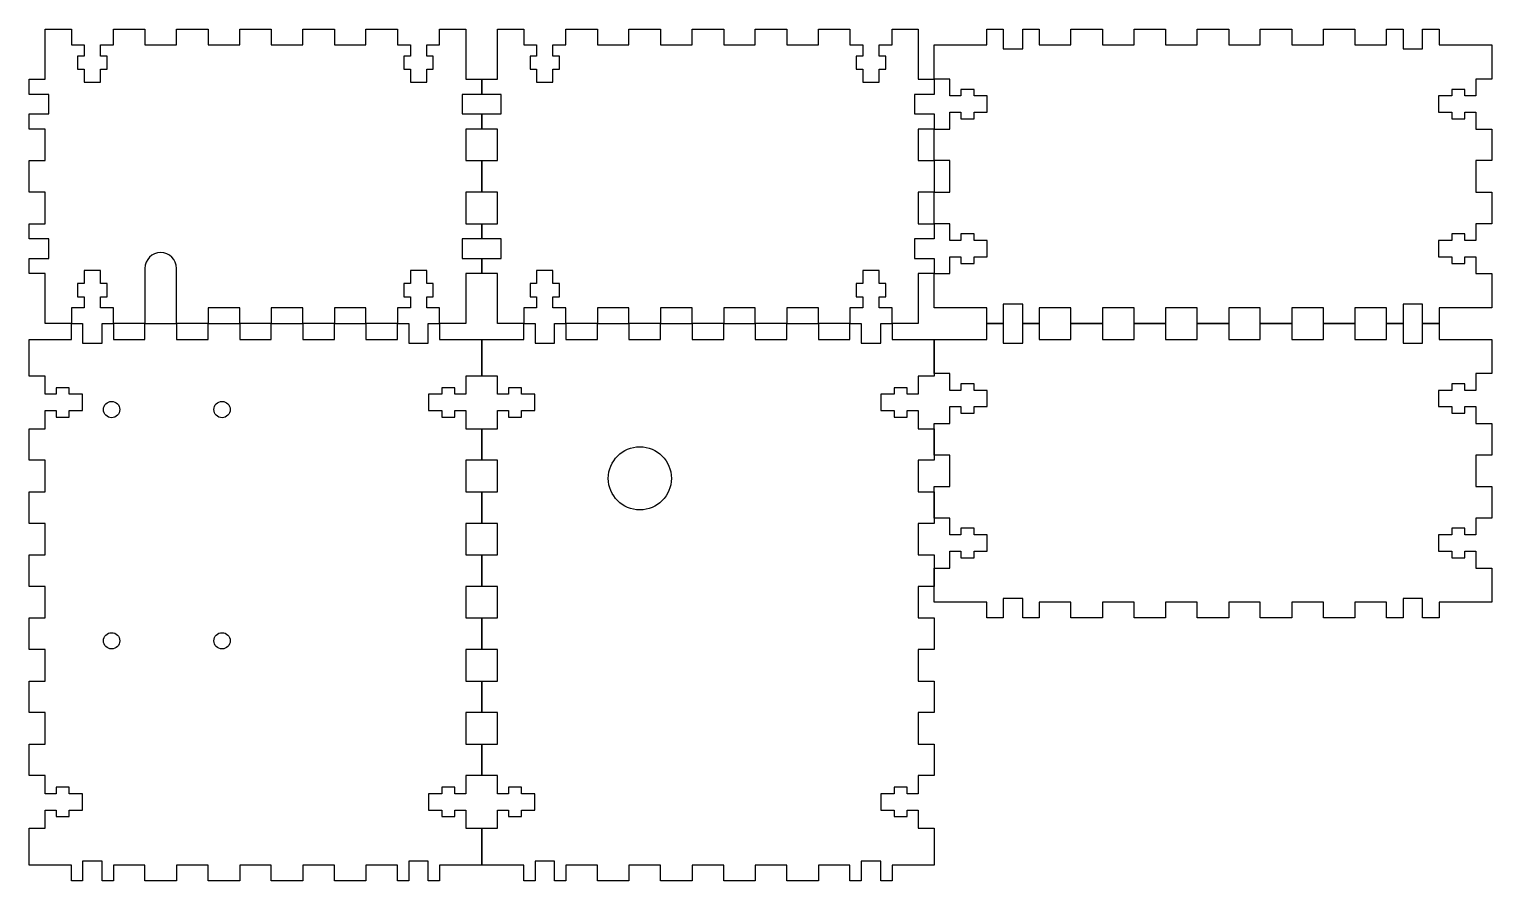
# Model space of a CAD drawing. Extents: x 6 to 284, y 6 to 168.
import ezdxf

# ---------------------------------------------------------------- set-up
doc = ezdxf.new("R2010")
doc.units = 0
doc.layers.get('0').update_dxf_attribs({"linetype": 'CONTINUOUS'})

msp = doc.modelspace()

# ---------------------------------------------------------------- linework, layer by layer
at = {"color": 7}
for p, q in [((9.350008, 168.349995), (14.350012, 168.349995)), ((9.350008, 158.849987), (9.350008, 168.349995)), ((9.350008, 168.349995), (9.350008, 168.349995)), ((14.350012, 168.349995), (14.350012, 165.349992)), ((22.350018, 165.349992), (22.350018, 168.349995)), ((22.350018, 168.349995), (28.350023, 168.349995)), ((28.350023, 168.349995), (28.350023, 165.349992)), ((34.350028, 165.349992), (34.350028, 168.349995)), ((34.350028, 168.349995), (40.350033, 168.349995)), ((40.350033, 168.349995), (40.350033, 165.349992)), ((46.350038, 165.349992), (46.350038, 168.349995)), ((46.350038, 168.349995), (52.350043, 168.349995)), ((52.350043, 168.349995), (52.350043, 165.349992)), ((58.350048, 165.349992), (58.350048, 168.349995)), ((58.350048, 168.349995), (64.350053, 168.349995)), ((64.350053, 168.349995), (64.350053, 165.349992)), ((70.350058, 165.349992), (70.350058, 168.349995)), ((70.350058, 168.349995), (76.350063, 168.349995)), ((76.350063, 168.349995), (76.350063, 165.349992)), ((84.350069, 165.349992), (84.350069, 168.349995)), ((84.350069, 168.349995), (89.350073, 168.349995)), ((89.350073, 168.349995), (89.350073, 158.849987)), ((14.350012, 165.349992), (16.800014, 165.349992)), ((16.800014, 165.349992), (16.800014, 163.249991)), ((19.900017, 163.249991), (19.900017, 165.349992)), ((19.900017, 165.349992), (22.350018, 165.349992)), ((28.350023, 165.349992), (34.350028, 165.349992)), ((40.350033, 165.349992), (46.350038, 165.349992)), ((52.350043, 165.349992), (58.350048, 165.349992)), ((64.350053, 165.349992), (70.350058, 165.349992)), ((76.350063, 165.349992), (78.800065, 165.349992)), ((78.800065, 165.349992), (78.800065, 163.249991)), ((81.900067, 163.249991), (81.900067, 165.349992)), ((81.900067, 165.349992), (84.350069, 165.349992)), ((16.800014, 163.249991), (15.550013, 163.249991)), ((15.550013, 163.249991), (15.550013, 160.749989)), ((21.150017, 163.249991), (19.900017, 163.249991)), ((21.150017, 160.749989), (21.150017, 163.249991)), ((78.800065, 163.249991), (77.550063, 163.249991)), ((77.550063, 163.249991), (77.550063, 160.749989)), ((83.150069, 163.249991), (81.900067, 163.249991)), ((83.150069, 160.749989), (83.150069, 163.249991)), ((6.350005, 155.949985), (6.350005, 158.849987)), ((6.350005, 158.849987), (9.350008, 158.849987)), ((15.550013, 160.749989), (16.800014, 160.749989)), ((16.800014, 160.749989), (16.800014, 158.249986)), ((19.900017, 158.249986), (19.900017, 160.749989)), ((19.900017, 160.749989), (21.150017, 160.749989)), ((77.550063, 160.749989), (78.800065, 160.749989)), ((78.800065, 160.749989), (78.800065, 158.249986)), ((81.900067, 158.249986), (81.900067, 160.749989)), ((81.900067, 160.749989), (83.150069, 160.749989)), ((89.350073, 158.849987), (92.350076, 158.849987)), ((92.350076, 158.849987), (92.350076, 155.949985)), ((10.050008, 155.949985), (6.350005, 155.949985)), ((10.050008, 152.249982), (10.050008, 155.949985)), ((16.800014, 158.249986), (19.900017, 158.249986)), ((78.800065, 158.249986), (81.900067, 158.249986)), ((92.350076, 155.949985), (88.650072, 155.949985)), ((88.650072, 155.949985), (88.650072, 152.249982)), ((6.350005, 149.349979), (6.350005, 152.249982)), ((6.350005, 152.249982), (10.050008, 152.249982)), ((88.650072, 152.249982), (92.350076, 152.249982)), ((92.350076, 152.249982), (92.350076, 149.349979)), ((9.350008, 149.349979), (6.350005, 149.349979)), ((9.350008, 143.349974), (9.350008, 149.349979)), ((92.350076, 149.349979), (89.350073, 149.349979)), ((89.350073, 149.349979), (89.350073, 143.349974)), ((6.350005, 137.349969), (6.350005, 143.349974)), ((6.350005, 143.349974), (9.350008, 143.349974)), ((89.350073, 143.349974), (92.350076, 143.349974)), ((92.350076, 143.349974), (92.350076, 137.349969)), ((9.350008, 137.349969), (6.350005, 137.349969)), ((9.350008, 131.349964), (9.350008, 137.349969)), ((92.350076, 137.349969), (89.350073, 137.349969)), ((89.350073, 137.349969), (89.350073, 131.349964)), ((6.350005, 128.449962), (6.350005, 131.349964)), ((6.350005, 131.349964), (9.350008, 131.349964)), ((89.350073, 131.349964), (92.350076, 131.349964)), ((92.350076, 131.349964), (92.350076, 128.449962)), ((10.050008, 128.449962), (6.350005, 128.449962)), ((10.050008, 124.749958), (10.050008, 128.449962)), ((92.350076, 128.449962), (88.650072, 128.449962)), ((88.650072, 128.449962), (88.650072, 124.749958)), ((31.350028, 125.859053), (31.350023, 125.859053)), ((6.350005, 121.849958), (6.350005, 124.749958)), ((6.350005, 124.749958), (10.050008, 124.749958)), ((19.900017, 122.449957), (16.800014, 122.449957)), ((16.800014, 122.449957), (16.800014, 119.949956)), ((19.900017, 119.949956), (19.900017, 122.449957)), ((28.350023, 122.859053), (28.350023, 112.349949)), ((34.350028, 112.349949), (34.350028, 122.859053)), ((81.900067, 122.449957), (78.800065, 122.449957)), ((78.800065, 122.449957), (78.800065, 119.949956)), ((81.900067, 119.949956), (81.900067, 122.449957)), ((88.650072, 124.749958), (92.350076, 124.749958)), ((92.350076, 124.749958), (92.350076, 121.849958)), ((9.350008, 121.849958), (6.350005, 121.849958)), ((9.350008, 112.349949), (9.350008, 121.849958)), ((16.800014, 119.949956), (15.550013, 119.949956)), ((15.550013, 119.949956), (15.550013, 117.449953)), ((21.150017, 119.949956), (19.900017, 119.949956)), ((21.150017, 117.449953), (21.150017, 119.949956)), ((78.800065, 119.949956), (77.550063, 119.949956)), ((77.550063, 119.949956), (77.550063, 117.449953)), ((83.150069, 119.949956), (81.900067, 119.949956)), ((83.150069, 117.449953), (83.150069, 119.949956)), ((92.350076, 121.849958), (89.350073, 121.849958)), ((89.350073, 121.849958), (89.350073, 112.349949)), ((15.550013, 117.449953), (16.800014, 117.449953)), ((16.800014, 117.449953), (16.800014, 115.349951)), ((19.900017, 115.349951), (19.900017, 117.449953)), ((19.900017, 117.449953), (21.150017, 117.449953)), ((77.550063, 117.449953), (78.800065, 117.449953)), ((78.800065, 117.449953), (78.800065, 115.349951)), ((81.900067, 115.349951), (81.900067, 117.449953)), ((81.900067, 117.449953), (83.150069, 117.449953)), ((16.800014, 115.349951), (14.350012, 115.349951)), ((14.350012, 115.349951), (14.350012, 112.349949)), ((22.350018, 115.349951), (19.900017, 115.349951)), ((22.350018, 112.349949), (22.350018, 115.349951)), ((46.350038, 115.349951), (40.350033, 115.349951)), ((40.350033, 115.349951), (40.350033, 112.349949)), ((46.350038, 112.349949), (46.350038, 115.349951)), ((58.350048, 115.349951), (52.350043, 115.349951)), ((52.350043, 115.349951), (52.350043, 112.349949)), ((58.350048, 112.349949), (58.350048, 115.349951)), ((70.350058, 115.349951), (64.350053, 115.349951)), ((64.350053, 115.349951), (64.350053, 112.349949)), ((70.350058, 112.349949), (70.350058, 115.349951)), ((78.800065, 115.349951), (76.350063, 115.349951)), ((76.350063, 115.349951), (76.350063, 112.349949)), ((84.350069, 115.349951), (81.900067, 115.349951)), ((84.350069, 112.349949), (84.350069, 115.349951)), ((14.350012, 112.349949), (9.350008, 112.349949)), ((28.350023, 112.349949), (22.350018, 112.349949)), ((40.350033, 112.349949), (34.350028, 112.349949)), ((52.350043, 112.349949), (46.350038, 112.349949)), ((64.350053, 112.349949), (58.350048, 112.349949)), ((76.350063, 112.349949), (70.350058, 112.349949)), ((89.350073, 112.349949), (84.350069, 112.349949))]:
    msp.add_line(p, q, dxfattribs=at)
for points in [[(95.350078, 168.349995), (100.350083, 168.349995), (100.350083, 165.349992), (102.800084, 165.349992), (102.800084, 163.249991), (101.550083, 163.249991), (101.550083, 160.749989), (102.800084, 160.749989), (102.800084, 158.249986), (105.900087, 158.249986), (105.900087, 160.749989), (107.150088, 160.749989), (107.150088, 163.249991), (105.900087, 163.249991), (105.900087, 165.349992), (108.350089, 165.349992), (108.350089, 168.349995), (114.350094, 168.349995), (114.350094, 165.349992), (120.350099, 165.349992), (120.350099, 168.349995), (126.350104, 168.349995), (126.350104, 165.349992), (132.350109, 165.349992), (132.350109, 168.349995), (138.350114, 168.349995), (138.350114, 165.349992), (144.350119, 165.349992), (144.350119, 168.349995), (150.350124, 168.349995), (150.350124, 165.349992), (156.350129, 165.349992), (156.350129, 168.349995), (162.350133, 168.349995), (162.350133, 165.349992), (164.800136, 165.349992), (164.800136, 163.249991), (163.550134, 163.249991), (163.550134, 160.749989), (164.800136, 160.749989), (164.800136, 158.249986), (167.900138, 158.249986), (167.900138, 160.749989), (169.15014, 160.749989), (169.15014, 163.249991), (167.900138, 163.249991), (167.900138, 165.349992), (170.35014, 165.349992), (170.35014, 168.349995), (175.350144, 168.349995), (175.350144, 158.849987), (178.350147, 158.849987), (178.350147, 155.949985), (174.650143, 155.949985), (174.650143, 152.249982), (178.350147, 152.249982), (178.350147, 149.349979), (175.350144, 149.349979), (175.350144, 143.349974), (178.350147, 143.349974), (178.350147, 137.349969), (175.350144, 137.349969), (175.350144, 131.349964), (178.350147, 131.349964), (178.350147, 128.449962), (174.650143, 128.449962), (174.650143, 124.749958), (178.350147, 124.749958), (178.350147, 121.849958), (175.350144, 121.849958), (175.350144, 112.349949), (170.35014, 112.349949), (170.35014, 115.349951), (167.900138, 115.349951), (167.900138, 117.449953), (169.15014, 117.449953), (169.15014, 119.949956), (167.900138, 119.949956), (167.900138, 122.449957), (164.800136, 122.449957), (164.800136, 119.949956), (163.550134, 119.949956), (163.550134, 117.449953), (164.800136, 117.449953), (164.800136, 115.349951), (162.350133, 115.349951), (162.350133, 112.349949), (156.350129, 112.349949), (156.350129, 115.349951), (150.350124, 115.349951), (150.350124, 112.349949), (144.350119, 112.349949), (144.350119, 115.349951), (138.350114, 115.349951), (138.350114, 112.349949), (132.350109, 112.349949), (132.350109, 115.349951), (126.350104, 115.349951), (126.350104, 112.349949), (120.350099, 112.349949), (120.350099, 115.349951), (114.350094, 115.349951), (114.350094, 112.349949), (108.350089, 112.349949), (108.350089, 115.349951), (105.900087, 115.349951), (105.900087, 117.449953), (107.150088, 117.449953), (107.150088, 119.949956), (105.900087, 119.949956), (105.900087, 122.449957), (102.800084, 122.449957), (102.800084, 119.949956), (101.550083, 119.949956), (101.550083, 117.449953), (102.800084, 117.449953), (102.800084, 115.349951), (100.350083, 115.349951), (100.350083, 112.349949), (95.350078, 112.349949), (95.350078, 121.849958), (92.350076, 121.849958), (92.350076, 124.749958), (96.050079, 124.749958), (96.050079, 128.449962), (92.350076, 128.449962), (92.350076, 131.349964), (95.350078, 131.349964), (95.350078, 137.349969), (92.350076, 137.349969), (92.350076, 143.349974), (95.350078, 143.349974), (95.350078, 149.349979), (92.350076, 149.349979), (92.350076, 152.249982), (96.050079, 152.249982), (96.050079, 155.949985), (92.350076, 155.949985), (92.350076, 158.849987), (95.350078, 158.849987), (95.350078, 168.349995)], [(178.350147, 165.349992), (188.350155, 165.349992), (188.350155, 168.349995), (191.500157, 168.349995), (191.500157, 164.649992), (195.20016, 164.649992), (195.20016, 168.349995), (198.350163, 168.349995), (198.350163, 165.349992), (204.350168, 165.349992), (204.350168, 168.349995), (210.350173, 168.349995), (210.350173, 165.349992), (216.350178, 165.349992), (216.350178, 168.349995), (222.350183, 168.349995), (222.350183, 165.349992), (228.350188, 165.349992), (228.350188, 168.349995), (234.350193, 168.349995), (234.350193, 165.349992), (240.350198, 165.349992), (240.350198, 168.349995), (246.350203, 168.349995), (246.350203, 165.349992), (252.350207, 165.349992), (252.350207, 168.349995), (258.350212, 168.349995), (258.350212, 165.349992), (264.350217, 165.349992), (264.350217, 168.349995), (267.500221, 168.349995), (267.500221, 164.649992), (271.200222, 164.649992), (271.200222, 168.349995), (274.350226, 168.349995), (274.350226, 165.349992), (284.350234, 165.349992), (284.350234, 158.849987), (281.350231, 158.849987), (281.350231, 155.649984), (279.25023, 155.649984), (279.25023, 156.899985), (276.750226, 156.899985), (276.750226, 155.649984), (274.250226, 155.649984), (274.250226, 152.549982), (276.750226, 152.549982), (276.750226, 151.299981), (279.25023, 151.299981), (279.25023, 152.549982), (281.350231, 152.549982), (281.350231, 149.349979), (284.350234, 149.349979), (284.350234, 143.349974), (281.350231, 143.349974), (281.350231, 137.349969), (284.350234, 137.349969), (284.350234, 131.349964), (281.350231, 131.349964), (281.350231, 128.149962), (279.25023, 128.149962), (279.25023, 129.399964), (276.750226, 129.399964), (276.750226, 128.149962), (274.250226, 128.149962), (274.250226, 125.04996), (276.750226, 125.04996), (276.750226, 123.799958), (279.25023, 123.799958), (279.25023, 125.04996), (281.350231, 125.04996), (281.350231, 121.849958), (284.350234, 121.849958), (284.350234, 115.349951), (274.350226, 115.349951), (274.350226, 112.349949), (271.200222, 112.349949), (271.200222, 116.049953), (267.500221, 116.049953), (267.500221, 112.349949), (264.350217, 112.349949), (264.350217, 115.349951), (258.350212, 115.349951), (258.350212, 112.349949), (252.350207, 112.349949), (252.350207, 115.349951), (246.350203, 115.349951), (246.350203, 112.349949), (240.350198, 112.349949), (240.350198, 115.349951), (234.350193, 115.349951), (234.350193, 112.349949), (228.350188, 112.349949), (228.350188, 115.349951), (222.350183, 115.349951), (222.350183, 112.349949), (216.350178, 112.349949), (216.350178, 115.349951), (210.350173, 115.349951), (210.350173, 112.349949), (204.350168, 112.349949), (204.350168, 115.349951), (198.350163, 115.349951), (198.350163, 112.349949), (195.20016, 112.349949), (195.20016, 116.049953), (191.500157, 116.049953), (191.500157, 112.349949), (188.350155, 112.349949), (188.350155, 115.349951), (178.350147, 115.349951), (178.350147, 121.849958), (181.350149, 121.849958), (181.350149, 125.04996), (183.450151, 125.04996), (183.450151, 123.799958), (185.950153, 123.799958), (185.950153, 125.04996), (188.450155, 125.04996), (188.450155, 128.149962), (185.950153, 128.149962), (185.950153, 129.399964), (183.450151, 129.399964), (183.450151, 128.149962), (181.350149, 128.149962), (181.350149, 131.349964), (178.350147, 131.349964), (178.350147, 137.349969), (181.350149, 137.349969), (181.350149, 143.349974), (178.350147, 143.349974), (178.350147, 149.349979), (181.350149, 149.349979), (181.350149, 152.549982), (183.450151, 152.549982), (183.450151, 151.299981), (185.950153, 151.299981), (185.950153, 152.549982), (188.450155, 152.549982), (188.450155, 155.649984), (185.950153, 155.649984), (185.950153, 156.899985), (183.450151, 156.899985), (183.450151, 155.649984), (181.350149, 155.649984), (181.350149, 158.849987), (178.350147, 158.849987), (178.350147, 165.349992)], [(6.350005, 109.349946), (14.350012, 109.349946), (14.350012, 112.349949), (16.500013, 112.349949), (16.500013, 108.649946), (20.200016, 108.649946), (20.200016, 112.349949), (22.350018, 112.349949), (22.350018, 109.349946), (28.350023, 109.349946), (28.350023, 112.349949), (34.350028, 112.349949), (34.350028, 109.349946), (40.350033, 109.349946), (40.350033, 112.349949), (46.350038, 112.349949), (46.350038, 109.349946), (52.350043, 109.349946), (52.350043, 112.349949), (58.350048, 112.349949), (58.350048, 109.349946), (64.350053, 109.349946), (64.350053, 112.349949), (70.350058, 112.349949), (70.350058, 109.349946), (76.350063, 109.349946), (76.350063, 112.349949), (78.500066, 112.349949), (78.500066, 108.649946), (82.200067, 108.649946), (82.200067, 112.349949), (84.350069, 112.349949), (84.350069, 109.349946), (92.350076, 109.349946), (92.350076, 102.349941), (89.350073, 102.349941), (89.350073, 98.899938), (87.250072, 98.899938), (87.250072, 100.149939), (84.750069, 100.149939), (84.750069, 98.899938), (82.250068, 98.899938), (82.250068, 95.799935), (84.750069, 95.799935), (84.750069, 94.549934), (87.250072, 94.549934), (87.250072, 95.799935), (89.350073, 95.799935), (89.350073, 92.349932), (92.350076, 92.349932), (92.350076, 86.349927), (89.350073, 86.349927), (89.350073, 80.349922), (92.350076, 80.349922), (92.350076, 74.349917), (89.350073, 74.349917), (89.350073, 68.349913), (92.350076, 68.349913), (92.350076, 62.349908), (89.350073, 62.349908), (89.350073, 56.349903), (92.350076, 56.349903), (92.350076, 50.349898), (89.350073, 50.349898), (89.350073, 44.349893), (92.350076, 44.349893), (92.350076, 38.349888), (89.350073, 38.349888), (89.350073, 32.349883), (92.350076, 32.349883), (92.350076, 26.349878), (89.350073, 26.349878), (89.350073, 22.899875), (87.250072, 22.899875), (87.250072, 24.149877), (84.750069, 24.149877), (84.750069, 22.899875), (82.250068, 22.899875), (82.250068, 19.799873), (84.750069, 19.799873), (84.750069, 18.549871), (87.250072, 18.549871), (87.250072, 19.799873), (89.350073, 19.799873), (89.350073, 16.34987), (92.350076, 16.34987), (92.350076, 9.349864), (84.350069, 9.349864), (84.350069, 6.349862), (82.200067, 6.349862), (82.200067, 10.049865), (78.500066, 10.049865), (78.500066, 6.349862), (76.350063, 6.349862), (76.350063, 9.349864), (70.350058, 9.349864), (70.350058, 6.349862), (64.350053, 6.349862), (64.350053, 9.349864), (58.350048, 9.349864), (58.350048, 6.349862), (52.350043, 6.349862), (52.350043, 9.349864), (46.350038, 9.349864), (46.350038, 6.349862), (40.350033, 6.349862), (40.350033, 9.349864), (34.350028, 9.349864), (34.350028, 6.349862), (28.350023, 6.349862), (28.350023, 9.349864), (22.350018, 9.349864), (22.350018, 6.349862), (20.200016, 6.349862), (20.200016, 10.049865), (16.500013, 10.049865), (16.500013, 6.349862), (14.350012, 6.349862), (14.350012, 9.349864), (6.350005, 9.349864), (6.350005, 16.34987), (9.350008, 16.34987), (9.350008, 19.799873), (11.450009, 19.799873), (11.450009, 18.549871), (13.950011, 18.549871), (13.950011, 19.799873), (16.450014, 19.799873), (16.450014, 22.899875), (13.950011, 22.899875), (13.950011, 24.149877), (11.450009, 24.149877), (11.450009, 22.899875), (9.350008, 22.899875), (9.350008, 26.349878), (6.350005, 26.349878), (6.350005, 32.349883), (9.350008, 32.349883), (9.350008, 38.349888), (6.350005, 38.349888), (6.350005, 44.349893), (9.350008, 44.349893), (9.350008, 50.349898), (6.350005, 50.349898), (6.350005, 56.349903), (9.350008, 56.349903), (9.350008, 62.349908), (6.350005, 62.349908), (6.350005, 68.349913), (9.350008, 68.349913), (9.350008, 74.349917), (6.350005, 74.349917), (6.350005, 80.349922), (9.350008, 80.349922), (9.350008, 86.349927), (6.350005, 86.349927), (6.350005, 92.349932), (9.350008, 92.349932), (9.350008, 95.799935), (11.450009, 95.799935), (11.450009, 94.549934), (13.950011, 94.549934), (13.950011, 95.799935), (16.450014, 95.799935), (16.450014, 98.899938), (13.950011, 98.899938), (13.950011, 100.149939), (11.450009, 100.149939), (11.450009, 98.899938), (9.350008, 98.899938), (9.350008, 102.349941), (6.350005, 102.349941), (6.350005, 109.349946)], [(92.350076, 109.349946), (100.350083, 109.349946), (100.350083, 112.349949), (102.500084, 112.349949), (102.500084, 108.649946), (106.200087, 108.649946), (106.200087, 112.349949), (108.350089, 112.349949), (108.350089, 109.349946), (114.350094, 109.349946), (114.350094, 112.349949), (120.350099, 112.349949), (120.350099, 109.349946), (126.350104, 109.349946), (126.350104, 112.349949), (132.350109, 112.349949), (132.350109, 109.349946), (138.350114, 109.349946), (138.350114, 112.349949), (144.350119, 112.349949), (144.350119, 109.349946), (150.350124, 109.349946), (150.350124, 112.349949), (156.350129, 112.349949), (156.350129, 109.349946), (162.350133, 109.349946), (162.350133, 112.349949), (164.500136, 112.349949), (164.500136, 108.649946), (168.200137, 108.649946), (168.200137, 112.349949), (170.35014, 112.349949), (170.35014, 109.349946), (178.350147, 109.349946), (178.350147, 102.349941), (175.350144, 102.349941), (175.350144, 98.899938), (173.250143, 98.899938), (173.250143, 100.149939), (170.750139, 100.149939), (170.750139, 98.899938), (168.250139, 98.899938), (168.250139, 95.799935), (170.750139, 95.799935), (170.750139, 94.549934), (173.250143, 94.549934), (173.250143, 95.799935), (175.350144, 95.799935), (175.350144, 92.349932), (178.350147, 92.349932), (178.350147, 86.349927), (175.350144, 86.349927), (175.350144, 80.349922), (178.350147, 80.349922), (178.350147, 74.349917), (175.350144, 74.349917), (175.350144, 68.349913), (178.350147, 68.349913), (178.350147, 62.349908), (175.350144, 62.349908), (175.350144, 56.349903), (178.350147, 56.349903), (178.350147, 50.349898), (175.350144, 50.349898), (175.350144, 44.349893), (178.350147, 44.349893), (178.350147, 38.349888), (175.350144, 38.349888), (175.350144, 32.349883), (178.350147, 32.349883), (178.350147, 26.349878), (175.350144, 26.349878), (175.350144, 22.899875), (173.250143, 22.899875), (173.250143, 24.149877), (170.750139, 24.149877), (170.750139, 22.899875), (168.250139, 22.899875), (168.250139, 19.799873), (170.750139, 19.799873), (170.750139, 18.549871), (173.250143, 18.549871), (173.250143, 19.799873), (175.350144, 19.799873), (175.350144, 16.34987), (178.350147, 16.34987), (178.350147, 9.349864), (170.35014, 9.349864), (170.35014, 6.349862), (168.200137, 6.349862), (168.200137, 10.049865), (164.500136, 10.049865), (164.500136, 6.349862), (162.350133, 6.349862), (162.350133, 9.349864), (156.350129, 9.349864), (156.350129, 6.349862), (150.350124, 6.349862), (150.350124, 9.349864), (144.350119, 9.349864), (144.350119, 6.349862), (138.350114, 6.349862), (138.350114, 9.349864), (132.350109, 9.349864), (132.350109, 6.349862), (126.350104, 6.349862), (126.350104, 9.349864), (120.350099, 9.349864), (120.350099, 6.349862), (114.350094, 6.349862), (114.350094, 9.349864), (108.350089, 9.349864), (108.350089, 6.349862), (106.200087, 6.349862), (106.200087, 10.049865), (102.500084, 10.049865), (102.500084, 6.349862), (100.350083, 6.349862), (100.350083, 9.349864), (92.350076, 9.349864), (92.350076, 16.34987), (95.350078, 16.34987), (95.350078, 19.799873), (97.45008, 19.799873), (97.45008, 18.549871), (99.950082, 18.549871), (99.950082, 19.799873), (102.450084, 19.799873), (102.450084, 22.899875), (99.950082, 22.899875), (99.950082, 24.149877), (97.45008, 24.149877), (97.45008, 22.899875), (95.350078, 22.899875), (95.350078, 26.349878), (92.350076, 26.349878), (92.350076, 32.349883), (95.350078, 32.349883), (95.350078, 38.349888), (92.350076, 38.349888), (92.350076, 44.349893), (95.350078, 44.349893), (95.350078, 50.349898), (92.350076, 50.349898), (92.350076, 56.349903), (95.350078, 56.349903), (95.350078, 62.349908), (92.350076, 62.349908), (92.350076, 68.349913), (95.350078, 68.349913), (95.350078, 74.349917), (92.350076, 74.349917), (92.350076, 80.349922), (95.350078, 80.349922), (95.350078, 86.349927), (92.350076, 86.349927), (92.350076, 92.349932), (95.350078, 92.349932), (95.350078, 95.799935), (97.45008, 95.799935), (97.45008, 94.549934), (99.950082, 94.549934), (99.950082, 95.799935), (102.450084, 95.799935), (102.450084, 98.899938), (99.950082, 98.899938), (99.950082, 100.149939), (97.45008, 100.149939), (97.45008, 98.899938), (95.350078, 98.899938), (95.350078, 102.349941), (92.350076, 102.349941), (92.350076, 109.349946)], [(178.350147, 109.349946), (188.350155, 109.349946), (188.350155, 112.349949), (191.500157, 112.349949), (191.500157, 108.649946), (195.20016, 108.649946), (195.20016, 112.349949), (198.350163, 112.349949), (198.350163, 109.349946), (204.350168, 109.349946), (204.350168, 112.349949), (210.350173, 112.349949), (210.350173, 109.349946), (216.350178, 109.349946), (216.350178, 112.349949), (222.350183, 112.349949), (222.350183, 109.349946), (228.350188, 109.349946), (228.350188, 112.349949), (234.350193, 112.349949), (234.350193, 109.349946), (240.350198, 109.349946), (240.350198, 112.349949), (246.350203, 112.349949), (246.350203, 109.349946), (252.350207, 109.349946), (252.350207, 112.349949), (258.350212, 112.349949), (258.350212, 109.349946), (264.350217, 109.349946), (264.350217, 112.349949), (267.500221, 112.349949), (267.500221, 108.649946), (271.200222, 108.649946), (271.200222, 112.349949), (274.350226, 112.349949), (274.350226, 109.349946), (284.350234, 109.349946), (284.350234, 102.849941), (281.350231, 102.849941), (281.350231, 99.649938), (279.25023, 99.649938), (279.25023, 100.899939), (276.750226, 100.899939), (276.750226, 99.649938), (274.250226, 99.649938), (274.250226, 96.549936), (276.750226, 96.549936), (276.750226, 95.299935), (279.25023, 95.299935), (279.25023, 96.549936), (281.350231, 96.549936), (281.350231, 93.349933), (284.350234, 93.349933), (284.350234, 87.349928), (281.350231, 87.349928), (281.350231, 81.349923), (284.350234, 81.349923), (284.350234, 75.349918), (281.350231, 75.349918), (281.350231, 72.149916), (279.25023, 72.149916), (279.25023, 73.399918), (276.750226, 73.399918), (276.750226, 72.149916), (274.250226, 72.149916), (274.250226, 69.049914), (276.750226, 69.049914), (276.750226, 67.799912), (279.25023, 67.799912), (279.25023, 69.049914), (281.350231, 69.049914), (281.350231, 65.849912), (284.350234, 65.849912), (284.350234, 59.349905), (274.350226, 59.349905), (274.350226, 56.349903), (271.200222, 56.349903), (271.200222, 60.049907), (267.500221, 60.049907), (267.500221, 56.349903), (264.350217, 56.349903), (264.350217, 59.349905), (258.350212, 59.349905), (258.350212, 56.349903), (252.350207, 56.349903), (252.350207, 59.349905), (246.350203, 59.349905), (246.350203, 56.349903), (240.350198, 56.349903), (240.350198, 59.349905), (234.350193, 59.349905), (234.350193, 56.349903), (228.350188, 56.349903), (228.350188, 59.349905), (222.350183, 59.349905), (222.350183, 56.349903), (216.350178, 56.349903), (216.350178, 59.349905), (210.350173, 59.349905), (210.350173, 56.349903), (204.350168, 56.349903), (204.350168, 59.349905), (198.350163, 59.349905), (198.350163, 56.349903), (195.20016, 56.349903), (195.20016, 60.049907), (191.500157, 60.049907), (191.500157, 56.349903), (188.350155, 56.349903), (188.350155, 59.349905), (178.350147, 59.349905), (178.350147, 65.849912), (181.350149, 65.849912), (181.350149, 69.049914), (183.450151, 69.049914), (183.450151, 67.799912), (185.950153, 67.799912), (185.950153, 69.049914), (188.450155, 69.049914), (188.450155, 72.149916), (185.950153, 72.149916), (185.950153, 73.399918), (183.450151, 73.399918), (183.450151, 72.149916), (181.350149, 72.149916), (181.350149, 75.349918), (178.350147, 75.349918), (178.350147, 81.349923), (181.350149, 81.349923), (181.350149, 87.349928), (178.350147, 87.349928), (178.350147, 93.349933), (181.350149, 93.349933), (181.350149, 96.549936), (183.450151, 96.549936), (183.450151, 95.299935), (185.950153, 95.299935), (185.950153, 96.549936), (188.450155, 96.549936), (188.450155, 99.649938), (185.950153, 99.649938), (185.950153, 100.899939), (183.450151, 100.899939), (183.450151, 99.649938), (181.350149, 99.649938), (181.350149, 102.849941), (178.350147, 102.849941), (178.350147, 109.349946)]]:
    msp.add_lwpolyline(points, close=True, dxfattribs=at)
at = {"linetype": 'ByBlock'}
for centre, radius in [((22, 96), 1.55), ((43, 96), 1.55), ((122.414642, 82.910409), 6), ((22, 52), 1.55), ((43, 52), 1.55)]:
    msp.add_circle(centre, radius, dxfattribs=at)
at = {"color": 7}
for centre, start, end in [((31.350023, 122.859053), 90, 180), ((31.350028, 122.859053), 0, 90)]:
    msp.add_arc(centre, 3, start, end, dxfattribs=at)

doc.saveas('drawing.dxf')
